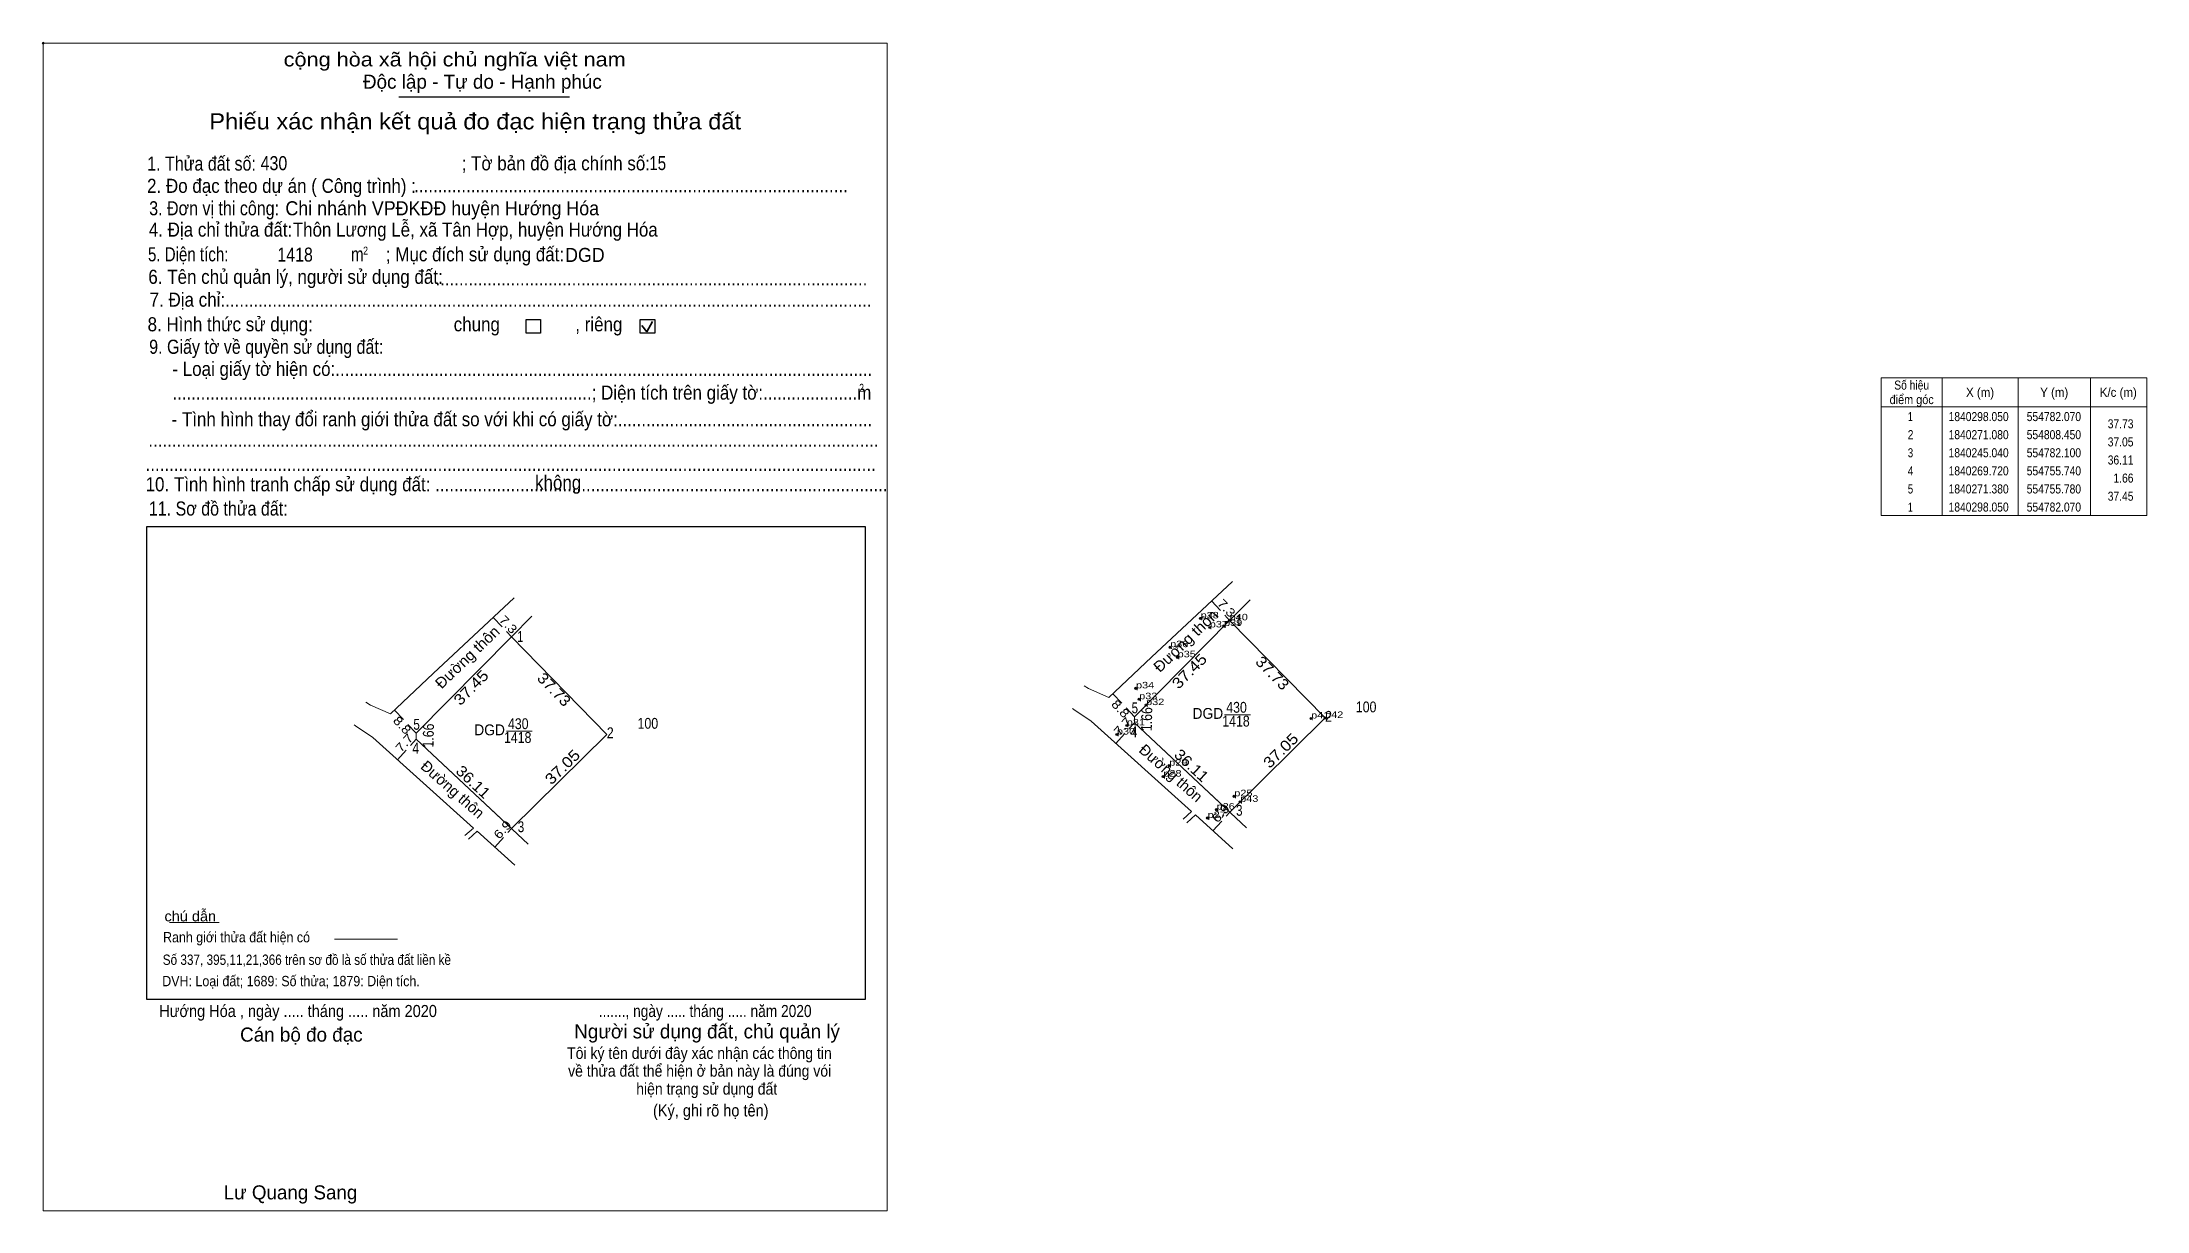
# Model space of a CAD drawing. Header units: metres. Extents: x 554454 to 555036, y 1840135 to 1840458.
import ezdxf
from ezdxf.enums import TextEntityAlignment as Align

# ---------------------------------------------------------------- set-up
doc = ezdxf.new("R2010")
doc.units = ezdxf.units.M
doc.header["$LTSCALE"] = 1.2
doc.header["$PDMODE"] = 32
doc.header["$PDSIZE"] = 0.6
doc.linetypes.add('MEDIUM_DASHED', pattern=[4.5, 3, -1.5])
for name, color, linetype, lineweight in [('1', 7, 'Continuous', 13), ('16', 7, 'Continuous', 13), ('17', 7, 'Continuous', 13), ('2', 7, 'Continuous', 25), ('23', 7, 'Continuous', 13), ('6', 7, 'Continuous', 13), ('63', 7, 'MEDIUM_DASHED', 13)]:
    doc.layers.add(name, color=color, linetype=linetype, lineweight=lineweight)
for name, color, linetype in [('12', 7, 'Continuous'), ('13', 7, 'Continuous'), ('7', 7, 'Continuous')]:
    doc.layers.add(name, color=color, linetype=linetype)

msp = doc.modelspace()

# ---------------------------------------------------------------- linework, layer by layer
at = {"layer": '1'}
for points in [[(554782.07, 1840298.05), (554808.45, 1840271.08), (554782.1, 1840245.04), (554755.74, 1840269.72), (554755.78, 1840271.38)], [(554583.56, 1840293.52), (554609.94, 1840266.55), (554583.59, 1840240.51), (554557.23, 1840265.19), (554557.27, 1840266.85)]]:
    msp.add_lwpolyline(points, close=True, dxfattribs=at)
at = {"layer": '16'}
for p, q in [((554782.07, 1840298.05), (554787.72, 1840303.69)), ((554583.56, 1840293.53), (554589.2, 1840299.17)), ((554755.78, 1840271.38), (554782.07, 1840298.05)), ((554557.27, 1840266.85), (554583.56, 1840293.52)), ((554780.68, 1840271.98), (554787.81, 1840271.98)), ((554582.17, 1840267.45), (554589.3, 1840267.45))]:
    msp.add_line(p, q, dxfattribs=at)
for points in [[(554782.07, 1840298.05), (554808.45, 1840271.08), (554782.1, 1840245.04)], [(554583.56, 1840293.53), (554609.94, 1840266.55), (554583.58, 1840240.52)]]:
    msp.add_lwpolyline(points, dxfattribs=at)
msp.add_point((554454.15, 1840457.54), dxfattribs=at)
at = {"layer": '17'}
msp.add_line((554489.06, 1840214.52), (554502.79, 1840214.52), dxfattribs=at)
at = {"layer": '2'}
for p, q in [((554552.41, 1840442.74), (554599.59, 1840442.74)), ((554482.76, 1840323.98), (554523.54, 1840323.98)), ((554523.54, 1840323.98), (554662.48, 1840323.98)), ((554662.48, 1840323.98), (554681.37, 1840323.98))]:
    msp.add_line(p, q, dxfattribs=at)
at = {"layer": '2', "lineweight": 35}
for p, q in [((554619.62, 1840379.5), (554620.95, 1840377.78)), ((554620.95, 1840377.78), (554622.56, 1840380.67))]:
    msp.add_line(p, q, dxfattribs=at)
at = {"layer": '2', "lineweight": 13}
msp.add_lwpolyline([(554454.15, 1840457.54), (554687.44, 1840457.54), (554687.44, 1840134.86), (554454.15, 1840134.86)], close=True, dxfattribs=at)
at = {"layer": '2'}
for points in [[(554587.64, 1840381.17), (554591.64, 1840381.17), (554591.64, 1840377.43), (554587.64, 1840377.43)], [(554619.16, 1840381.17), (554623.17, 1840381.17), (554623.17, 1840377.43), (554619.16, 1840377.43)]]:
    msp.add_lwpolyline(points, close=True, dxfattribs=at)
msp.add_lwpolyline([(554681.37, 1840323.98), (554681.37, 1840193.26), (554482.76, 1840193.26), (554482.76, 1840323.98)], dxfattribs=at)
at = {"layer": '23'}
for p, q in [((554760.49, 1840287.87), (554782.81, 1840308.79)), ((554561.98, 1840283.34), (554584.3, 1840304.26))]:
    msp.add_line(p, q, dxfattribs=at)
for points in [[(554741.88, 1840280), (554743.09, 1840279.18), (554748.69, 1840276.76), (554760.49, 1840287.87)], [(554543.37, 1840275.47), (554544.58, 1840274.65), (554550.18, 1840272.23), (554561.98, 1840283.34)], [(554540.11, 1840269.15), (554540.48, 1840268.89), (554545.24, 1840265.64)], [(554738.62, 1840273.68), (554738.99, 1840273.42), (554743.75, 1840270.17)], [(554743.75, 1840270.17), (554771.57, 1840245.19), (554769.19, 1840243.14)], [(554786.74, 1840240.69), (554755.74, 1840269.72), (554755.78, 1840271.38)], [(554545.24, 1840265.64), (554573.06, 1840240.66), (554570.68, 1840238.61)], [(554588.23, 1840236.16), (554557.23, 1840265.19), (554557.27, 1840266.85)], [(554571.74, 1840237.56), (554574.08, 1840239.8), (554584.46, 1840230.39)], [(554770.25, 1840242.09), (554772.59, 1840244.33), (554782.97, 1840234.92)]]:
    msp.add_lwpolyline(points, dxfattribs=at)
at = {"layer": '6'}
msp.add_line((554534.68, 1840209.93), (554552.06, 1840209.93), dxfattribs=at)
at = {"layer": '63', "linetype": 'Continuous'}
for p, q in [((554978.98, 1840365.06), (554978.98, 1840327.06)), ((554999.98, 1840365.06), (554999.98, 1840327.06)), ((555019.98, 1840365.06), (555019.98, 1840327.06)), ((554962.18, 1840357.06), (555035.58, 1840357.06))]:
    msp.add_line(p, q, dxfattribs=at)
at = {"layer": '63'}
for p, q in [((554777.06, 1840303.4), (554782.07, 1840298.05)), ((554578.55, 1840298.87), (554583.56, 1840293.52)), ((554749.76, 1840277.77), (554755.78, 1840271.38)), ((554551.25, 1840273.24), (554557.27, 1840266.85)), ((554750.61, 1840264.01), (554755.74, 1840269.72)), ((554552.1, 1840259.48), (554557.23, 1840265.19)), ((554777.46, 1840239.92), (554782.1, 1840245.04)), ((554578.95, 1840235.39), (554583.59, 1840240.51))]:
    msp.add_line(p, q, dxfattribs=at)
at = {"layer": '63', "linetype": 'Continuous'}
msp.add_lwpolyline([(554962.18, 1840365.06), (555035.58, 1840365.06), (555035.58, 1840327.06), (554962.18, 1840327.06)], close=True, dxfattribs=at)
at = {"layer": '7'}
for p in [(554774.05, 1840298.58), (554782.07, 1840298.05), (554776.58, 1840296.09), (554780.53, 1840296.51), (554765.62, 1840290.64), (554767.69, 1840287.84), (554756.19, 1840279.25), (554757.07, 1840276.25), (554758.98, 1840274.63), (554753.64, 1840269.01), (554804.59, 1840270.94), (554808.45, 1840271.08), (554750.92, 1840266.5), (554765.37, 1840257.89), (554763.75, 1840254.88), (554778.45, 1840245.75), (554783.35, 1840249.44), (554784.98, 1840247.89), (554775.99, 1840243.42)]:
    msp.add_point(p, dxfattribs=at)

# ---------------------------------------------------------------- texts
at = {"layer": '1'}
for s, width, p in [('DGD', 0.95, (554776.045, 1840270.83)), ('430', 0.85, (554783.97, 1840272.52)), ('DGD', 0.95, (554577.525, 1840266.29)), ('430', 0.85, (554585.45, 1840267.98)), ('1418', 0.85, (554783.82, 1840268.71)), ('1418', 0.85, (554585.3, 1840264.17))]:
    msp.add_text(s, height=3, dxfattribs=dict(at, width=width)).set_placement(p, align=Align.CENTER)
at = {"layer": '12', "width": 1.25}
for s, p in [('p38', (554774.05, 1840298.58)), ('p37', (554776.58, 1840296.09)), ('p39', (554780.53, 1840296.51)), ('p40', (554782.07, 1840298.05)), ('p36', (554765.62, 1840290.64)), ('p35', (554767.69, 1840287.84)), ('p34', (554756.19, 1840279.25)), ('p33', (554757.07, 1840276.25)), ('p32', (554758.98, 1840274.63)), ('p30', (554750.92, 1840266.5)), ('p31', (554753.64, 1840269.01)), ('p41', (554804.59, 1840270.94)), ('p42', (554808.45, 1840271.08)), ('p28', (554763.75, 1840254.88)), ('p29', (554765.37, 1840257.89)), ('p25', (554783.35, 1840249.44)), ('p27', (554775.99, 1840243.42)), ('p26', (554778.45, 1840245.75)), ('p43', (554784.98, 1840247.89))]:
    msp.add_text(s, height=1.8, dxfattribs=at).set_placement(p)
at = {"layer": '13', "width": 1.05}
for p in [(554770.942, 1840291.308), (554572.422, 1840286.768)]:
    msp.add_text('Đường thôn', height=3, rotation=43.779, dxfattribs=at).set_placement(p, align=Align.CENTER)
at = {"layer": '13', "width": 0.85}
for p in [(554819.79, 1840272.63), (554621.27, 1840268.09)]:
    msp.add_text('100', height=3, dxfattribs=at).set_placement(p, align=Align.CENTER)
at = {"layer": '13'}
for p in [(554764.838, 1840254.734), (554566.318, 1840250.194)]:
    msp.add_text('Đường thôn', height=3, rotation=318.587, dxfattribs=at).set_placement(p, align=Align.CENTER)
at = {"layer": '2'}
for s, height, width, p in [('cộng hòa xã hội chủ nghĩa việt nam', 3.894, 1.15, (554520.61, 1840451.12)), ('1. Thửa đất số:', 3.894, 0.85, (554482.91, 1840422.32)), ('430', 3.88, 0.85, (554514.25, 1840422.45)), ('; Tờ bản đồ địa chính số:', 3.894, 0.9, (554569.81, 1840422.4)), ('15', 3.88, 0.8, (554621.69, 1840422.48)), ('2. Đo đạc theo dự án ( Công trình) : ', 3.896, 0.9, (554482.87, 1840416.18)), ('3. Đơn vị thi công:', 3.896, 0.85, (554483.45, 1840409.98)), ('Chi nhánh VPĐKĐĐ huyện Hướng Hóa', 3.888, 0.95, (554521.09, 1840409.98)), ('............................................................................................', 3.896, 0.9, (554556.69, 1840416.36)), ('4. Địa chỉ thửa đất:', 3.896, 0.9, (554483.35, 1840404.08)), ('Thôn Lương Lễ, xã Tân Hợp, huyện Hướng Hóa', 3.88, 0.9, (554523.15, 1840404.09)), ('5. Diện tích:', 3.896, 0.8, (554483.11, 1840397.26)), ('1418', 3.88, 0.85, (554518.87, 1840397.18)), ('m', 3.894, 0.8, (554539.23, 1840397.26)), ('2', 2.225, 0.8, (554542.59, 1840399.1)), ('; Mục đích sử dụng đất:', 3.894, 0.9, (554548.87, 1840397.26)), ('DGD', 3.88, 0.95, (554598.39, 1840397.09)), ('6. Tên chủ quản lý, người sử dụng đất:', 3.9, 0.9, (554483.21, 1840391.04)), ('............................................................................................', 3.88, 0.9, (554562.58, 1840390.59)), ('7. Địa chỉ:.........................................................................................................................................', 3.9, 0.9, (554483.57, 1840384.72)), ('8. Hình thức sử dụng:', 3.896, 0.9, (554483.01, 1840377.92)), ('chung                , riêng', 3.894, 0.9, (554567.61, 1840377.92)), ('9. Giấy tờ về quyền sử dụng đất:', 3.896, 0.85, (554483.45, 1840371.7)), ('     - Loại giấy tờ hiện có:..................................................................................................................', 3.894, 0.9, (554483.35, 1840365.6)), ('     .........................................................................................; Diện tích trên giấy tờ:....................m', 3.894, 0.9, (554483.35, 1840359.04)), ('2', 2.225, 0.8, (554679.69, 1840361.2)), ('     - Tình hình thay đổi ranh giới thửa đất so với khi có giấy tờ:......................................................', 3.894, 0.9, (554483.11, 1840351.68)), ('...........................................................................................................................................................', 3.894, 0.9, (554483.21, 1840346)), ('10. Tình hình tranh chấp sử dụng đất: ................................................................................................', 3.896, 0.9, (554482.45, 1840333.7)), ('...........................................................................................................................................................', 3.894, 0.9, (554482.45, 1840339.36)), ('không', 3.894, 0.9, (554590.09, 1840334.18)), ('11. Sơ đồ thửa đất:', 3.896, 0.85, (554483.35, 1840327)), ('Hướng Hóa , ngày ..... tháng ..... năm 2020', 3.336, 0.9, (554486.23, 1840188.43)), ('......., ngày ..... tháng ..... năm 2020', 3.336, 0.85, (554607.71, 1840188.43)), ('(Ký, ghi rõ họ tên)', 3.338, 0.9, (554622.69, 1840160.95))]:
    msp.add_text(s, height=height, dxfattribs=dict(at, width=width)).set_placement(p)
for s, height, p in [('Độc lập - Tự do - Hạnh phúc', 3.894, (554542.53, 1840444.96)), ('Người sử dụng đất, chủ quản lý', 3.89, (554600.93, 1840182.53)), ('Cán bộ đo đạc', 3.894, (554508.57, 1840181.63)), ('Lư Quang Sang', 3.88, (554504.03, 1840138.04))]:
    msp.add_text(s, height=height, dxfattribs=at).set_placement(p)
for s, height, width, p in [('Phiếu xác nhận kết quả đo đạc hiện trạng thửa đất', 4.449, 1.1, (554573.55, 1840433.72)), ('Tôi ký tên dưới đây xác nhận các thông tin', 3.217, 0.9, (554635.525, 1840176.85)), ('về thửa đất thể hiện ở bản này là đúng vói', 3.217, 0.9, (554635.59, 1840171.95)), ('hiện trạng sử dụng đất', 3.217, 0.9, (554637.535, 1840166.99))]:
    msp.add_text(s, height=height, dxfattribs=dict(at, width=width)).set_placement(p, align=Align.CENTER)
at = {"layer": '6'}
for s, height, width, p in [('chú dẫn', 2.851, 1.05, (554487.68, 1840214.86)), ('Ranh giới thửa đất hiện có ', 2.851, 0.9, (554487.29, 1840209.07)), ('Số 337, 395,11,21,366 trên sơ đồ là số thửa đất liền kề', 2.86, 0.85, (554487.19, 1840202.84)), ('DVH: Loại đất; 1689: Số thửa; 1879: Diện tích.', 2.86, 0.9, (554487.05, 1840196.94))]:
    msp.add_text(s, height=height, dxfattribs=dict(at, width=width)).set_placement(p)
at = {"layer": '63'}
for s, width, p in [('Số hiệu', 0.85, (554970.57, 1840361.81)), ('X (m)', 0.95, (554989.47, 1840359.81)), ('Y (m)', 0.95, (555009.965, 1840359.81)), ('K/c (m)', 0.95, (555027.67, 1840359.81)), ('điểm góc', 0.9, (554970.57, 1840357.81)), (' 1', 0.75, (554969.865, 1840353.11)), ('1840298.050', 0.85, (554989.07, 1840353.11)), ('554782.070', 0.85, (555009.875, 1840353.11)), (' 2', 0.85, (554969.87, 1840348.11)), ('1840271.080', 0.85, (554989.07, 1840348.11)), ('554808.450', 0.85, (555009.875, 1840348.11)), (' 3', 0.8, (554969.87, 1840343.11)), ('1840245.040', 0.85, (554989.07, 1840343.11)), ('554782.100', 0.85, (555009.875, 1840343.11)), (' 4', 0.85, (554969.865, 1840338.11)), ('1840269.720', 0.85, (554989.07, 1840338.11)), ('554755.740', 0.85, (555009.875, 1840338.11)), (' 5', 0.8, (554969.87, 1840333.11)), ('1840271.380', 0.85, (554989.07, 1840333.11)), ('554755.780', 0.85, (555009.875, 1840333.11)), (' 1', 0.75, (554969.865, 1840328.11)), ('1840298.050', 0.85, (554989.07, 1840328.11)), ('554782.070', 0.85, (555009.875, 1840328.11))]:
    msp.add_text(s, height=2.5, dxfattribs=dict(at, width=width)).set_placement(p, align=Align.CENTER)
for s, height, width, p in [('37.73', 2.5, 0.85, (555031.87, 1840351.11)), ('37.05', 2.5, 0.85, (555031.87, 1840346.11)), ('36.11', 2.5, 0.85, (555031.87, 1840341.11)), ('1.66', 2.5, 0.85, (555031.87, 1840336.11)), ('37.45', 2.5, 0.85, (555031.87, 1840331.11)), (' 1', 3, 0.75, (554785.38, 1840296.63)), (' 1', 3, 0.75, (554586.86, 1840292.09)), (' 5', 3, 0.8, (554756.76, 1840272.36)), (' 5', 3, 0.8, (554558.24, 1840267.82)), (' 2', 3, 0.85, (554611.83, 1840265.48)), (' 4', 3, 0.85, (554756.57, 1840265.75)), (' 2', 3, 0.85, (554810.35, 1840270.02)), (' 4', 3, 0.85, (554558.05, 1840261.21)), (' 3', 3, 0.8, (554785.62, 1840244.05)), (' 3', 3, 0.8, (554587.1, 1840239.51))]:
    msp.add_text(s, height=height, dxfattribs=dict(at, width=width)).set_placement(p, align=Align.RIGHT)
for s, height, rotation, width, p in [('7.3', 2.4, 313.12, 1.2, (554780.337, 1840300.605)), ('7.3', 2.4, 313.12, 1.2, (554581.817, 1840296.065)), ('37.45', 3, 45.411, 1.15, (554772.008, 1840282.947)), ('37.73', 3, 314.366, 1.1, (554792.806, 1840282.434)), ('37.45', 3, 45.411, 1.15, (554573.488, 1840278.407)), ('37.73', 3, 314.366, 1.1, (554594.286, 1840277.894)), ('8.8', 2.4, 313.292, 1.2, (554751, 1840272.773)), ('1.66', 3, 88.62, 0.85, (554760.612, 1840270.724)), ('8.8', 2.4, 313.292, 1.2, (554552.48, 1840268.233)), ('1.66', 3, 88.62, 0.85, (554562.092, 1840266.184)), ('7.7', 2.4, 48.063, 1.2, (554753.395, 1840267.928)), ('7.7', 2.4, 48.063, 1.2, (554554.875, 1840263.388)), ('37.05', 3, 44.661, 1.15, (554598.716, 1840256.467)), ('36.11', 3, 316.885, 1.1, (554770.495, 1840256.856)), ('37.05', 3, 44.661, 1.15, (554797.236, 1840261.007)), ('36.11', 3, 316.885, 1.1, (554571.975, 1840252.316)), ('6.9', 2.4, 47.816, 1.2, (554780.507, 1840243.914)), ('6.9', 2.4, 47.816, 1.2, (554581.987, 1840239.374))]:
    msp.add_text(s, height=height, rotation=rotation, dxfattribs=dict(at, width=width)).set_placement(p, align=Align.CENTER)

doc.saveas('drawing.dxf')
